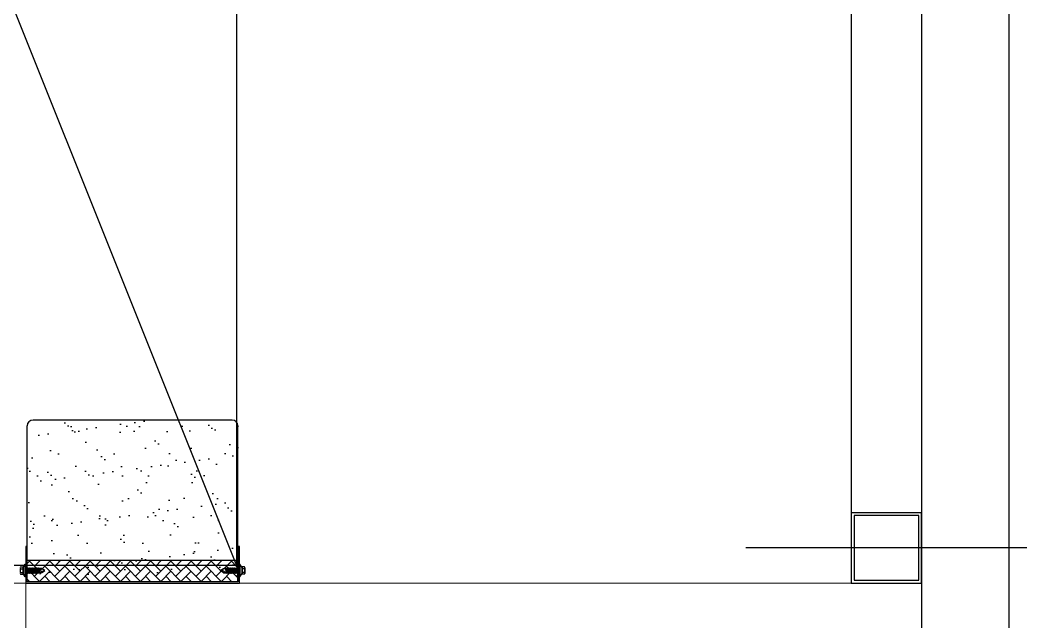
# Model space of a CAD drawing. Header units: millimetres. Extents: x 8456 to 190005487, y 619 to 455456909.
# Drawn here: x 209829.3 to 210050, y 158472.3 to 158604.2 of the extents above; entities that cross this region are included whole.
import ezdxf

# ---------------------------------------------------------------- set-up
doc = ezdxf.new("R2010")
doc.units = ezdxf.units.MM
doc.header["$LTSCALE"] = 400
doc.header["$MEASUREMENT"] = 0
doc.linetypes.add('CEN', pattern=[62, 60, -1, 0, -1])
doc.layers.get('0').update_dxf_attribs({"linetype": 'CONTINUOUS'})
for name, color, linetype in [('A-PK', 6, 'CONTINUOUS'), ('CEN', 1, 'CEN'), ('FIN', 5, 'CONTINUOUS'), ('WAL', 3, 'CONTINUOUS'), ('지하2층평면도$0$0-PATT', 252, 'CONTINUOUS'), ('판넬', 4, 'CONTINUOUS')]:
    doc.layers.add(name, color=color, linetype=linetype)
doc.layers.add('지하2층평면도$0$0-LIN3', color=8, linetype='CONTINUOUS', lineweight=18)
doc.layers.add('지하2층평면도$0$0PANL', color=6, linetype='CONTINUOUS', lineweight=20)

# ---------------------------------------------------------------- blocks, each defined once
blk = doc.blocks.new('A$C2DB436D3')
at = {"layer": '지하2층평면도$0$0-PATT', "ltscale": 0.002}
h = blk.add_hatch(dxfattribs=at)
h.set_pattern_fill('AR-SAND', color=8, scale=0.22, angle=180, style=0)
h.set_pattern_definition([(217.5, (4727900.368, -11189004.172), (0.352006885, -10.767091221), [0, -8.49376, 0, -9.4996, 0, -9.0805]), (187.5, (4727900.368, -11189004.172), (-9.889512229, -15.770152213), [0, -4.58216, 0, -7.65556, 0, -2.9337]), (147.5, (4727907.241, -11189004.172), (-17.401832145, -0.031618063), [0, -2.794, 0, -10.0584, 0, -13.1318]), (137.5, (4727907.241, -11189004.172), (-16.798241954, -4.904445112), [0, -1.397, 0, -6.59384, 0, -7.5438])])
h.paths.add_polyline_path([(26138.15, 21109.09, -0.414214), (26139.98, 21107.26), (26139.98, 21060.69), (26073.98, 21060.69), (26073.98, 21107.26, -0.414214), (26075.81, 21109.09)])
h = blk.add_hatch(dxfattribs=at)
h.set_pattern_fill('AR-HBONE', color=8, scale=0.022, angle=180, style=0)
h.set_pattern_definition([(225, (4727694.966, -11188972.3098), (-4e-15, -3.1610501546), [6.7056, -2.2352]), (315, (4727693.3855, -11188973.8903), (-4e-15, -3.1610501546), [6.7056, -2.2352])])
h.paths.add_polyline_path([(26139.98, 21065.09), (26073.98, 21065.09), (26073.98, 21058.49), (26139.98, 21058.49)])
at = {"layer": 'A-PK', "color": 8}
for p, q in [((25435.54, 22823.55, 2515.73), (26139.54, 21063.55, 2515.73)), ((26139.54, 22823.55, 2515.73), (26139.54, 21063.55, 2515.73)), ((26139.54, 21063.55, 2515.73), (25435.54, 21063.55, 2515.73))]:
    blk.add_line(p, q, dxfattribs=at)
at = {"layer": 'CEN', "color": 8, "elevation": 2515.73}
blk.add_lwpolyline([(26387.04, 21069.05), (26299.04, 21069.05)], dxfattribs=at)
at = {"layer": 'FIN', "color": 8}
blk.add_line((26332.04, 23571.55, 2515.73), (26332.04, 21080.05, 2515.73), dxfattribs=at)
at = {"layer": 'WAL', "color": 8, "elevation": 2515.73}
for points in [[(26354.04, 21058.05), (26354.04, 21080.05), (26332.04, 21080.05), (26332.04, 21058.05)], [(26353.16, 21058.93), (26353.16, 21079.17), (26332.92, 21079.17), (26332.92, 21058.93)]]:
    blk.add_lwpolyline(points, close=True, dxfattribs=at)
at = {"layer": '지하2층평면도$0$0-LIN3', "color": 8}
blk.add_line((25545.54, 21058.05, 2515.73), (26073.54, 21058.05, 2515.73), dxfattribs=at)
at = {"layer": '지하2층평면도$0$0-PATT', "color": 8}
for p, q in [((26073.98, 21058.49, 2515.73), (26073.98, 21107.26, 2515.73)), ((26138.15, 21109.09, 2515.73), (26075.81, 21109.09, 2515.73)), ((26139.98, 21058.49, 2515.73), (26139.98, 21107.26, 2515.73)), ((26071.89, 21063.1, 2515.73), (26072.7, 21063.1, 2515.73)), ((26071.89, 21062.54, 2515.73), (26072.7, 21062.54, 2515.73)), ((26072.7, 21063.1, 2515.73), (26072.7, 21060.79, 2515.73)), ((26074.07, 21062.86, 2515.73), (26073.54, 21061.56, 2515.73)), ((26073.89, 21062.64, 2515.73), (26073.54, 21062.64, 2515.73)), ((26074.47, 21062.86, 2515.73), (26073.72, 21061.03, 2515.73)), ((26074.47, 21062.86, 2515.73), (26073.72, 21061.03, 2515.73)), ((26139.98, 21065.09, 2515.73), (26073.98, 21065.09, 2515.73)), ((26074.29, 21062.64, 2515.73), (26074.07, 21062.64, 2515.73)), ((26074.87, 21062.86, 2515.73), (26074.12, 21061.03, 2515.73)), ((26074.87, 21062.86, 2515.73), (26074.12, 21061.03, 2515.73)), ((26074.7, 21062.64, 2515.73), (26074.47, 21062.64, 2515.73)), ((26075.28, 21062.86, 2515.73), (26074.53, 21061.03, 2515.73)), ((26075.28, 21062.86, 2515.73), (26074.53, 21061.03, 2515.73)), ((26075.1, 21062.64, 2515.73), (26074.87, 21062.64, 2515.73)), ((26075.68, 21062.86, 2515.73), (26074.93, 21061.03, 2515.73)), ((26075.68, 21062.86, 2515.73), (26074.93, 21061.03, 2515.73)), ((26075.5, 21062.64, 2515.73), (26075.28, 21062.64, 2515.73)), ((26076.08, 21062.86, 2515.73), (26075.33, 21061.03, 2515.73)), ((26076.08, 21062.86, 2515.73), (26075.33, 21061.03, 2515.73)), ((26075.91, 21062.64, 2515.73), (26075.68, 21062.64, 2515.73)), ((26076.49, 21062.86, 2515.73), (26075.73, 21061.03, 2515.73)), ((26076.49, 21062.86, 2515.73), (26075.73, 21061.03, 2515.73)), ((26076.31, 21062.64, 2515.73), (26076.08, 21062.64, 2515.73)), ((26076.89, 21062.86, 2515.73), (26076.14, 21061.03, 2515.73)), ((26076.89, 21062.86, 2515.73), (26076.14, 21061.03, 2515.73)), ((26076.71, 21062.64, 2515.73), (26076.49, 21062.64, 2515.73)), ((26077.29, 21062.86, 2515.73), (26076.54, 21061.03, 2515.73)), ((26077.29, 21062.86, 2515.73), (26076.54, 21061.03, 2515.73)), ((26077.12, 21062.64, 2515.73), (26076.89, 21062.64, 2515.73)), ((26077.7, 21062.86, 2515.73), (26076.94, 21061.03, 2515.73)), ((26077.7, 21062.86, 2515.73), (26076.94, 21061.03, 2515.73)), ((26077.52, 21062.64, 2515.73), (26077.29, 21062.64, 2515.73)), ((26078.46, 21062.64, 2515.73), (26077.7, 21062.64, 2515.73)), ((26135.5, 21062.64, 2515.73), (26136.26, 21062.64, 2515.73)), ((26136.26, 21062.86, 2515.73), (26137.01, 21061.03, 2515.73)), ((26136.26, 21062.86, 2515.73), (26137.01, 21061.03, 2515.73)), ((26136.44, 21062.64, 2515.73), (26136.67, 21062.64, 2515.73)), ((26136.67, 21062.86, 2515.73), (26137.42, 21061.03, 2515.73)), ((26136.67, 21062.86, 2515.73), (26137.42, 21061.03, 2515.73)), ((26136.84, 21062.64, 2515.73), (26137.07, 21062.64, 2515.73)), ((26137.07, 21062.86, 2515.73), (26137.82, 21061.03, 2515.73)), ((26137.07, 21062.86, 2515.73), (26137.82, 21061.03, 2515.73)), ((26137.25, 21062.64, 2515.73), (26137.47, 21062.64, 2515.73)), ((26137.47, 21062.86, 2515.73), (26138.22, 21061.03, 2515.73)), ((26137.47, 21062.86, 2515.73), (26138.22, 21061.03, 2515.73)), ((26137.65, 21062.64, 2515.73), (26137.87, 21062.64, 2515.73)), ((26137.87, 21062.86, 2515.73), (26138.63, 21061.03, 2515.73)), ((26137.87, 21062.86, 2515.73), (26138.63, 21061.03, 2515.73)), ((26138.05, 21062.64, 2515.73), (26138.28, 21062.64, 2515.73)), ((26138.28, 21062.86, 2515.73), (26139.03, 21061.03, 2515.73)), ((26138.28, 21062.86, 2515.73), (26139.03, 21061.03, 2515.73)), ((26138.45, 21062.64, 2515.73), (26138.68, 21062.64, 2515.73)), ((26138.68, 21062.86, 2515.73), (26139.43, 21061.03, 2515.73)), ((26138.68, 21062.86, 2515.73), (26139.43, 21061.03, 2515.73)), ((26138.86, 21062.64, 2515.73), (26139.08, 21062.64, 2515.73)), ((26139.08, 21062.86, 2515.73), (26139.84, 21061.03, 2515.73)), ((26139.08, 21062.86, 2515.73), (26139.84, 21061.03, 2515.73)), ((26139.26, 21062.64, 2515.73), (26139.49, 21062.64, 2515.73)), ((26139.49, 21062.86, 2515.73), (26140.24, 21061.03, 2515.73)), ((26139.49, 21062.86, 2515.73), (26140.24, 21061.03, 2515.73)), ((26139.66, 21062.64, 2515.73), (26139.89, 21062.64, 2515.73)), ((26139.89, 21062.86, 2515.73), (26140.42, 21061.56, 2515.73)), ((26140.07, 21062.64, 2515.73), (26140.42, 21062.64, 2515.73)), ((26141.26, 21063.1, 2515.73), (26141.26, 21060.79, 2515.73)), ((26142.07, 21063.1, 2515.73), (26141.26, 21063.1, 2515.73)), ((26142.07, 21062.54, 2515.73), (26141.26, 21062.54, 2515.73)), ((26142.18, 21062.84, 2515.73), (26142.18, 21061.05, 2515.73)), ((26071.89, 21061.35, 2515.73), (26072.7, 21061.35, 2515.73)), ((26071.89, 21060.79, 2515.73), (26072.7, 21060.79, 2515.73)), ((26073.72, 21061.25, 2515.73), (26073.54, 21061.25, 2515.73)), ((26074.12, 21061.25, 2515.73), (26073.9, 21061.25, 2515.73)), ((26074.53, 21061.25, 2515.73), (26074.3, 21061.25, 2515.73)), ((26074.93, 21061.25, 2515.73), (26074.7, 21061.25, 2515.73)), ((26075.33, 21061.25, 2515.73), (26075.11, 21061.25, 2515.73)), ((26075.73, 21061.25, 2515.73), (26075.51, 21061.25, 2515.73)), ((26076.14, 21061.25, 2515.73), (26075.91, 21061.25, 2515.73)), ((26076.54, 21061.25, 2515.73), (26076.31, 21061.25, 2515.73)), ((26076.94, 21061.25, 2515.73), (26076.72, 21061.25, 2515.73)), ((26077.35, 21061.25, 2515.73), (26077.12, 21061.25, 2515.73)), ((26077.62, 21061.69, 2515.73), (26077.35, 21061.03, 2515.73)), ((26077.62, 21061.69, 2515.73), (26077.35, 21061.03, 2515.73)), ((26078.46, 21061.25, 2515.73), (26077.52, 21061.25, 2515.73)), ((26135.5, 21061.25, 2515.73), (26136.43, 21061.25, 2515.73)), ((26136.34, 21061.69, 2515.73), (26136.61, 21061.03, 2515.73)), ((26136.34, 21061.69, 2515.73), (26136.61, 21061.03, 2515.73)), ((26136.61, 21061.25, 2515.73), (26136.84, 21061.25, 2515.73)), ((26137.01, 21061.25, 2515.73), (26137.24, 21061.25, 2515.73)), ((26137.42, 21061.25, 2515.73), (26137.64, 21061.25, 2515.73)), ((26137.82, 21061.25, 2515.73), (26138.05, 21061.25, 2515.73)), ((26138.22, 21061.25, 2515.73), (26138.45, 21061.25, 2515.73)), ((26138.63, 21061.25, 2515.73), (26138.85, 21061.25, 2515.73)), ((26139.03, 21061.25, 2515.73), (26139.26, 21061.25, 2515.73)), ((26139.43, 21061.25, 2515.73), (26139.66, 21061.25, 2515.73)), ((26139.84, 21061.25, 2515.73), (26140.06, 21061.25, 2515.73)), ((26140.24, 21061.25, 2515.73), (26140.42, 21061.25, 2515.73)), ((26142.07, 21061.35, 2515.73), (26141.26, 21061.35, 2515.73)), ((26142.07, 21060.79, 2515.73), (26141.26, 21060.79, 2515.73))]:
    blk.add_line(p, q, dxfattribs=at)
at = {"layer": '지하2층평면도$0$0-PATT', "color": 8, "ltscale": 0.002, "elevation": 2515.73}
blk.add_lwpolyline([(26073.98, 21069.49), (26073.54, 21069.49), (26073.54, 21058.05), (26140.42, 21058.05), (26140.42, 21069.49), (26139.98, 21069.49), (26139.98, 21058.49), (26073.98, 21058.49)], close=True, dxfattribs=at)
at = {"layer": '지하2층평면도$0$0-PATT', "color": 8, "elevation": 2515.73}
for points in [[(26072.7, 21061), (26072.7, 21062.89), (26073.36, 21063.93), (26073.36, 21059.97)], [(26073.36, 21059.97), (26073.36, 21063.93), (26073.54, 21063.93), (26073.54, 21059.97)], [(26073.72, 21061.03), (26073.9, 21061.25), (26074.47, 21062.64), (26074.47, 21062.86), (26074.29, 21062.64), (26073.72, 21061.25)], [(26074.12, 21061.03), (26074.3, 21061.25), (26074.87, 21062.64), (26074.87, 21062.86), (26074.7, 21062.64), (26074.12, 21061.25)], [(26074.53, 21061.03), (26074.7, 21061.25), (26075.28, 21062.64), (26075.28, 21062.86), (26075.1, 21062.64), (26074.53, 21061.25)], [(26074.93, 21061.03), (26075.11, 21061.25), (26075.68, 21062.64), (26075.68, 21062.86), (26075.5, 21062.64), (26074.93, 21061.25)], [(26075.33, 21061.03), (26075.51, 21061.25), (26076.08, 21062.64), (26076.08, 21062.86), (26075.91, 21062.64), (26075.33, 21061.25)], [(26075.73, 21061.03), (26075.91, 21061.25), (26076.49, 21062.64), (26076.49, 21062.86), (26076.31, 21062.64), (26075.73, 21061.25)], [(26076.14, 21061.03), (26076.31, 21061.25), (26076.89, 21062.64), (26076.89, 21062.86), (26076.71, 21062.64), (26076.14, 21061.25)], [(26076.54, 21061.03), (26076.72, 21061.25), (26077.29, 21062.64), (26077.29, 21062.86), (26077.12, 21062.64), (26076.54, 21061.25)], [(26076.94, 21061.03), (26077.12, 21061.25), (26077.7, 21062.64), (26077.7, 21062.86), (26077.52, 21062.64), (26076.94, 21061.25)], [(26137.01, 21061.03), (26136.84, 21061.25), (26136.26, 21062.64), (26136.26, 21062.86), (26136.44, 21062.64), (26137.01, 21061.25)], [(26137.42, 21061.03), (26137.24, 21061.25), (26136.67, 21062.64), (26136.67, 21062.86), (26136.84, 21062.64), (26137.42, 21061.25)], [(26137.82, 21061.03), (26137.64, 21061.25), (26137.07, 21062.64), (26137.07, 21062.86), (26137.25, 21062.64), (26137.82, 21061.25)], [(26138.22, 21061.03), (26138.05, 21061.25), (26137.47, 21062.64), (26137.47, 21062.86), (26137.65, 21062.64), (26138.22, 21061.25)], [(26138.63, 21061.03), (26138.45, 21061.25), (26137.87, 21062.64), (26137.87, 21062.86), (26138.05, 21062.64), (26138.63, 21061.25)], [(26139.03, 21061.03), (26138.85, 21061.25), (26138.28, 21062.64), (26138.28, 21062.86), (26138.45, 21062.64), (26139.03, 21061.25)], [(26139.43, 21061.03), (26139.26, 21061.25), (26138.68, 21062.64), (26138.68, 21062.86), (26138.86, 21062.64), (26139.43, 21061.25)], [(26139.84, 21061.03), (26139.66, 21061.25), (26139.08, 21062.64), (26139.08, 21062.86), (26139.26, 21062.64), (26139.84, 21061.25)], [(26140.24, 21061.03), (26140.06, 21061.25), (26139.49, 21062.64), (26139.49, 21062.86), (26139.66, 21062.64), (26140.24, 21061.25)], [(26140.6, 21059.97), (26140.6, 21063.93), (26140.42, 21063.93), (26140.42, 21059.97)], [(26141.26, 21061), (26141.26, 21062.89), (26140.6, 21063.93), (26140.6, 21059.97)], [(26077.35, 21061.03), (26077.52, 21061.25), (26077.62, 21061.47), (26077.62, 21061.69), (26077.44, 21061.47), (26077.35, 21061.25)], [(26136.61, 21061.03), (26136.43, 21061.25), (26136.34, 21061.47), (26136.34, 21061.69), (26136.51, 21061.47), (26136.61, 21061.25)]]:
    blk.add_lwpolyline(points, close=True, dxfattribs=at)
for points in [[(26073.54, 21061.37), (26074.07, 21062.64), (26074.07, 21062.86), (26073.89, 21062.64), (26073.54, 21061.79)], [(26139.98, 21065.09), (26139.98, 21058.49), (26073.98, 21058.49), (26073.98, 21065.09)], [(26074.16, 21062.64), (26074.07, 21062.86), (26074.24, 21062.64)], [(26074.56, 21062.64), (26074.47, 21062.86), (26074.65, 21062.64)], [(26074.56, 21062.64), (26074.47, 21062.86), (26074.65, 21062.64)], [(26074.96, 21062.64), (26074.87, 21062.86), (26075.05, 21062.64)], [(26074.96, 21062.64), (26074.87, 21062.86), (26075.05, 21062.64)], [(26075.37, 21062.64), (26075.28, 21062.86), (26075.45, 21062.64)], [(26075.37, 21062.64), (26075.28, 21062.86), (26075.45, 21062.64)], [(26075.77, 21062.64), (26075.68, 21062.86), (26075.86, 21062.64)], [(26075.77, 21062.64), (26075.68, 21062.86), (26075.86, 21062.64)], [(26076.17, 21062.64), (26076.08, 21062.86), (26076.26, 21062.64)], [(26076.17, 21062.64), (26076.08, 21062.86), (26076.26, 21062.64)], [(26076.58, 21062.64), (26076.49, 21062.86), (26076.66, 21062.64)], [(26076.58, 21062.64), (26076.49, 21062.86), (26076.66, 21062.64)], [(26076.98, 21062.64), (26076.89, 21062.86), (26077.07, 21062.64)], [(26076.98, 21062.64), (26076.89, 21062.86), (26077.07, 21062.64)], [(26077.38, 21062.64), (26077.29, 21062.86), (26077.47, 21062.64)], [(26077.38, 21062.64), (26077.29, 21062.86), (26077.47, 21062.64)], [(26078.01, 21062.64), (26077.61, 21061.7), (26077.87, 21061.25), (26078.42, 21061.78), (26079.52, 21061.95)], [(26077.78, 21062.64), (26077.7, 21062.86), (26077.87, 21062.64)], [(26077.78, 21062.64), (26077.7, 21062.86), (26077.87, 21062.64)], [(26078.46, 21061.25), (26079.52, 21061.95), (26078.46, 21062.64)], [(26135.95, 21062.64), (26136.34, 21061.7), (26136.09, 21061.25), (26135.54, 21061.78), (26134.44, 21061.95)], [(26135.5, 21061.25), (26134.44, 21061.95), (26135.5, 21062.64)], [(26136.17, 21062.64), (26136.26, 21062.86), (26136.08, 21062.64)], [(26136.17, 21062.64), (26136.26, 21062.86), (26136.08, 21062.64)], [(26136.58, 21062.64), (26136.67, 21062.86), (26136.49, 21062.64)], [(26136.58, 21062.64), (26136.67, 21062.86), (26136.49, 21062.64)], [(26136.98, 21062.64), (26137.07, 21062.86), (26136.89, 21062.64)], [(26136.98, 21062.64), (26137.07, 21062.86), (26136.89, 21062.64)], [(26137.38, 21062.64), (26137.47, 21062.86), (26137.29, 21062.64)], [(26137.38, 21062.64), (26137.47, 21062.86), (26137.29, 21062.64)], [(26137.79, 21062.64), (26137.87, 21062.86), (26137.7, 21062.64)], [(26137.79, 21062.64), (26137.87, 21062.86), (26137.7, 21062.64)], [(26138.19, 21062.64), (26138.28, 21062.86), (26138.1, 21062.64)], [(26138.19, 21062.64), (26138.28, 21062.86), (26138.1, 21062.64)], [(26138.59, 21062.64), (26138.68, 21062.86), (26138.5, 21062.64)], [(26138.59, 21062.64), (26138.68, 21062.86), (26138.5, 21062.64)], [(26139, 21062.64), (26139.08, 21062.86), (26138.91, 21062.64)], [(26139, 21062.64), (26139.08, 21062.86), (26138.91, 21062.64)], [(26139.4, 21062.64), (26139.49, 21062.86), (26139.31, 21062.64)], [(26139.4, 21062.64), (26139.49, 21062.86), (26139.31, 21062.64)], [(26139.8, 21062.64), (26139.89, 21062.86), (26139.71, 21062.64)], [(26140.42, 21061.37), (26139.89, 21062.64), (26139.89, 21062.86), (26140.07, 21062.64), (26140.42, 21061.79)], [(26073.63, 21061.25), (26073.72, 21061.03), (26073.54, 21061.25)], [(26074.03, 21061.25), (26074.12, 21061.03), (26073.94, 21061.25)], [(26074.44, 21061.25), (26074.53, 21061.03), (26074.35, 21061.25)], [(26074.84, 21061.25), (26074.93, 21061.03), (26074.75, 21061.25)], [(26075.24, 21061.25), (26075.33, 21061.03), (26075.15, 21061.25)], [(26075.65, 21061.25), (26075.73, 21061.03), (26075.56, 21061.25)], [(26076.05, 21061.25), (26076.14, 21061.03), (26075.96, 21061.25)], [(26076.45, 21061.25), (26076.54, 21061.03), (26076.36, 21061.25)], [(26076.86, 21061.25), (26076.94, 21061.03), (26076.77, 21061.25)], [(26077.26, 21061.25), (26077.35, 21061.03), (26077.17, 21061.25)], [(26136.7, 21061.25), (26136.61, 21061.03), (26136.79, 21061.25)], [(26137.1, 21061.25), (26137.01, 21061.03), (26137.19, 21061.25)], [(26137.51, 21061.25), (26137.42, 21061.03), (26137.59, 21061.25)], [(26137.91, 21061.25), (26137.82, 21061.03), (26138, 21061.25)], [(26138.31, 21061.25), (26138.22, 21061.03), (26138.4, 21061.25)], [(26138.72, 21061.25), (26138.63, 21061.03), (26138.8, 21061.25)], [(26139.12, 21061.25), (26139.03, 21061.03), (26139.21, 21061.25)], [(26139.52, 21061.25), (26139.43, 21061.03), (26139.61, 21061.25)], [(26139.92, 21061.25), (26139.84, 21061.03), (26140.01, 21061.25)], [(26140.33, 21061.25), (26140.24, 21061.03), (26140.42, 21061.25)]]:
    blk.add_lwpolyline(points, dxfattribs=at)
at = {"layer": '지하2층평면도$0$0-PATT', "color": 8}
for centre, radius, start, end in [((26075.81, 21107.26, 2515.73), 1.83, 90, 180), ((26138.15, 21107.26, 2515.73), 1.83, 0, 90), ((26072.19, 21062.82, 2515.73), 0.409, 136.9662, 223.0338), ((26073.45, 21061.95, 2515.73), 1.67, 159.1195, 200.8805), ((26141.77, 21062.82, 2515.73), 0.409, 316.9662, 43.0338), ((26140.5, 21061.95, 2515.73), 1.67, 339.1195, 20.8805), ((26072.19, 21061.07, 2515.73), 0.409, 136.9662, 223.0338), ((26141.77, 21061.07, 2515.73), 0.409, 316.9662, 43.0338)]:
    blk.add_arc(centre, radius, start, end, dxfattribs=at)
at = {"layer": '지하2층평면도$0$0PANL', "color": 8}
blk.add_line((26293.54, 21058.05, 2515.73), (26354.04, 21058.05, 2515.73), dxfattribs=at)
at = {"layer": '지하2층평면도$0$0PANL', "color": 8, "elevation": 2515.73}
blk.add_lwpolyline([(26293.54, 21030.55), (26073.54, 21030.55), (26073.54, 21058.05), (26293.54, 21058.05)], dxfattribs=at)
at = {"layer": '판넬', "color": 8}
for p, q in [((26354.04, 23593.55, 2515.73), (26354.04, 21019.55, 2515.73)), ((26381.54, 21019.55, 2515.73), (26381.54, 23593.55, 2515.73))]:
    blk.add_line(p, q, dxfattribs=at)

msp = doc.modelspace()

# ---------------------------------------------------------------- block references
at = {"xscale": 0.7, "yscale": 0.7, "zscale": 0.7}
msp.add_blockref('A$C2DB436D3', (191579.09, 143740.16, -160.09), dxfattribs=at)

doc.saveas('drawing.dxf')
